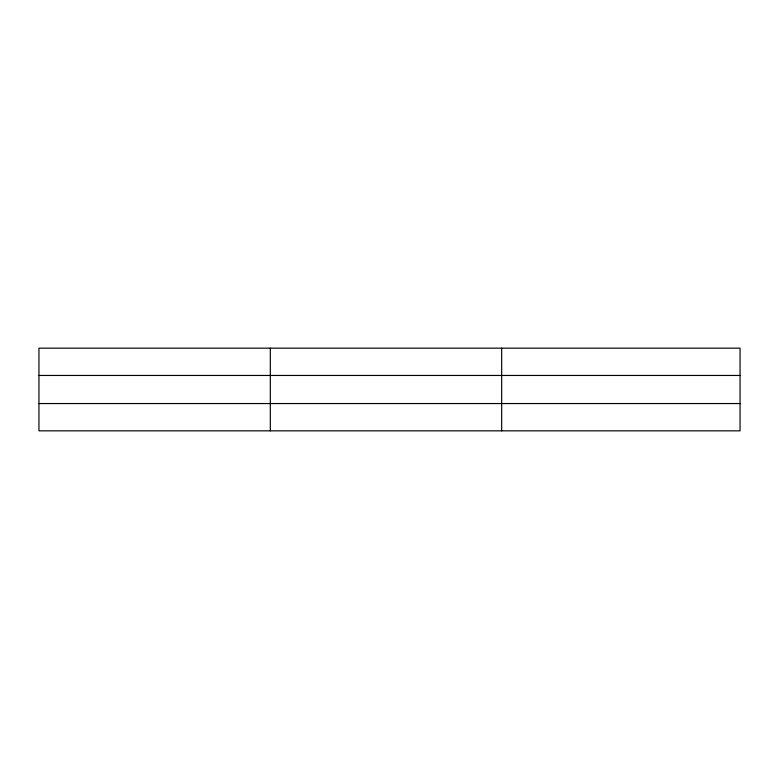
<?xml version="1.0" encoding="UTF-8"?>
<svg xmlns="http://www.w3.org/2000/svg" width="779" height="779" viewBox="0 0 779 779"><rect width="100%" height="100%" fill="white"/><g stroke="black" fill="none" stroke-linecap="round" stroke-linejoin="round"><path stroke-width="1.17" d="M270.313 348.164L270.313 430.836M501.676 348.164L501.676 430.836M740.05 403.551L740.05 430.836L38.95 430.836L38.95 348.164L740.05 348.164L740.05 403.551L38.95 403.551M38.95 375.449L740.05 375.449"/></g></svg>
